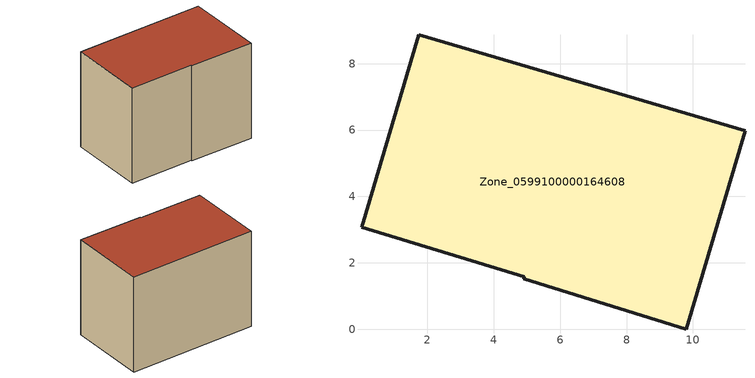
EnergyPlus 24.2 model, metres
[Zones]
Zone_0599100000164608
 floor ground (C_G): 4.9,1.51 4.92,1.58 0.01,3.07 1.73,8.87 11.57,5.98 9.8,0 z0.55
 wall outside (C_F): 9.8,0 11.57,5.98 1.73,8.87 0.01,3.07 4.92,1.58 4.9,1.51 9.8,0 z0.55:8.34
 roof outside (C_R): 4.92,1.58 4.9,1.51 9.8,0 11.57,5.98 1.73,8.87 0.01,3.07 z8.34
[BUILDING]
Pand.0599100000164608: North Axis=0; Terrain=City; Loads Convergence Tolerance Value=0.04; Temperature Convergence Tolerance Value=0.4; Solar Distribution=FullExterior; Maximum Number of Warmup Days=25; Minimum Number of Warmup Days=1
[Site:Location]
Rotterdam.The.Hague.AP_ZH_NLD Design_Conditions: Latitude=51.96; Longitude=4.45; Time Zone=1; Elevation=-4.5
[SITE:GROUNDTEMPERATURE:BUILDINGSURFACE]
18, 18, 18, 18, 18, 18, 18, 18, 18, 18, 18, 18
[MATERIAL] Thermal Absorptance=0.9; Solar Absorptance=0.7; Visible Absorptance=0.7
Name | Roughness | Thickness | Conductivity | Density | Specific Heat
G.TC.1965-1974 | MediumSmooth | 0.15 | 0.882353 | 540 | 1210
F.TC.1965-1974 | Rough | 0.3 | 0.697674 | 1920 | 840
R.TC.1965-1974 | MediumRough | 0.2 | 0.232558 | 1500 | 1000
[CONSTRUCTION]
C_G: G.TC.1965-1974
C_F: F.TC.1965-1974
C_R: R.TC.1965-1974
[ZONE]
Zone_0599100000164608: Type=1; Multiplier=1; Ceiling Height=Autocalculate; Volume=Autocalculate; Floor Area=autocalculate; Part of Total Floor Area=Yes
[ZONEINFILTRATION:DESIGNFLOWRATE]
Infil_Zone_0599100000164608: Zone or ZoneList or Space or SpaceList=Zone_0599100000164608; Schedule=AlwaysOn; Design Flow Rate Calculation Method=Flow/Area; Flow Rate per Floor Area=0.003; Constant Term Coefficient=1; Temperature Term Coefficient=0; Velocity Term Coefficient=0; Velocity Squared Term Coefficient=0
[HVACTEMPLATE:ZONE:IDEALLOADSAIRSYSTEM]
Zone_0599100000164608: Maximum Heating Supply Air Temperature=50; Minimum Cooling Supply Air Temperature=13; Maximum Heating Supply Air Humidity Ratio=0.0156; Minimum Cooling Supply Air Humidity Ratio=0.0077; Heating Limit=NoLimit; Cooling Limit=NoLimit; Dehumidification Control Type=ConstantSensibleHeatRatio; Cooling Sensible Heat Ratio=0.7; Dehumidification Setpoint=60; Humidification Control Type=None; Humidification Setpoint=30; Outdoor Air Method=None; Outdoor Air Flow Rate per Person=0.00944; Outdoor Air Flow Rate per Zone Floor Area=0; Outdoor Air Flow Rate per Zone=0; Demand Controlled Ventilation Type=None; Outdoor Air Economizer Type=NoEconomizer; Heat Recovery Type=None; Sensible Heat Recovery Effectiveness=0.7; Latent Heat Recovery Effectiveness=0.65
[ZONECONTROL:THERMOSTAT]
ThermostatControl_Zone_0599100000164608: Zone or ZoneList=Zone_0599100000164608; Control Type Schedule=DualSetpointControlType; Control 1=Thermostat_Zone_0599100000164608; Temperature Difference Between Cutout And Setpoint=0
[THERMOSTATSETPOINT:DUALSETPOINT]
Thermostat_Zone_0599100000164608: Heating Setpoint Temperature Schedule=HeatingSetpoint_Zone_0599100000164608; Cooling Setpoint Temperature Schedule=CoolingSetpoint_Zone_0599100000164608
[SCHEDULE:COMPACT]
HeatingSetpoint_Zone_0599100000164608: Through: 12/31, For: AllDays, Until: 24:00, 21
CoolingSetpoint_Zone_0599100000164608: Through: 12/31, For: AllDays, Until: 24:00, 24
DualSetpointControlType: Through: 12/31, For: AllDays, Until: 24:00, 4
AlwaysOn: Through: 12/31, For: AllDays, Until: 24:00, 1
